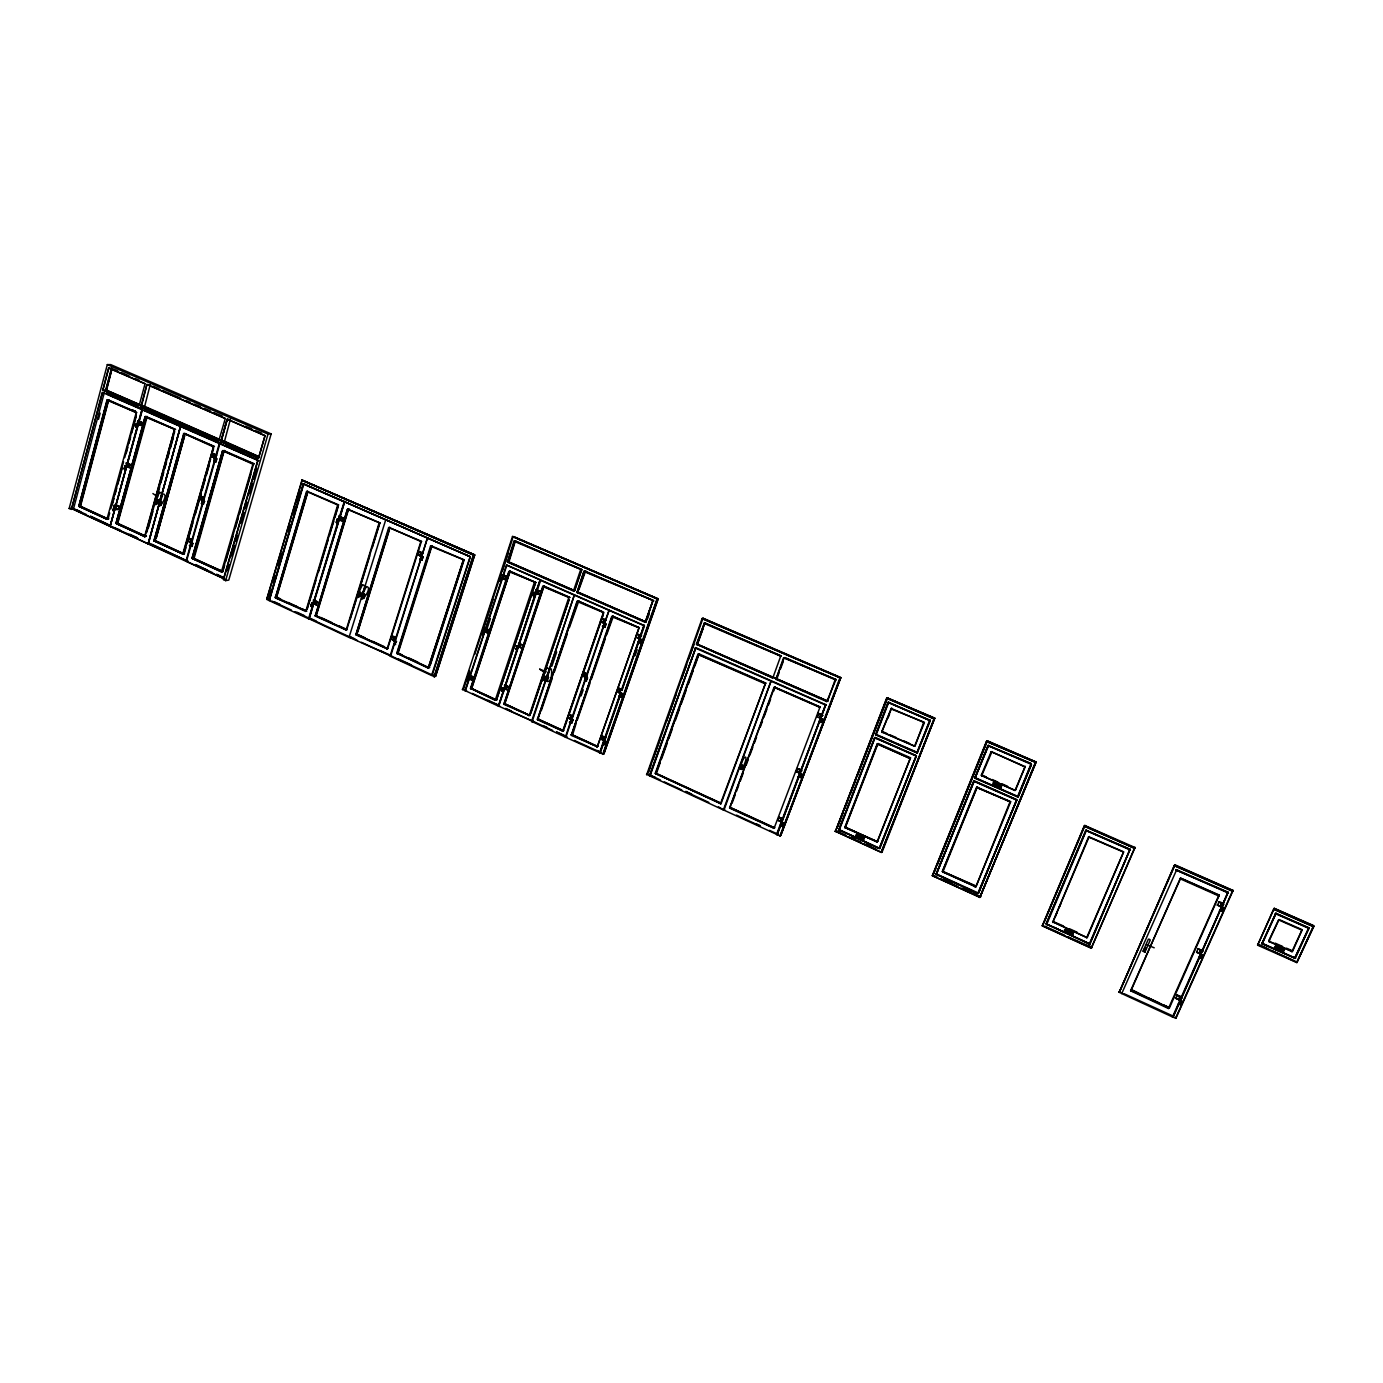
<?xml version="1.0" encoding="UTF-8"?>
<svg xmlns="http://www.w3.org/2000/svg" width="1383" height="1383" viewBox="0 0 1383 1383"><rect width="100%" height="100%" fill="white"/><g stroke="black" fill="none" stroke-linecap="round" stroke-linejoin="round"><path stroke-width="1.5" d="M74.734 508.961L69.15 508.529L107.321 364.593L110.761 364.628L271.137 433.916L228.765 580.099L225.602 580.635L223.389 579.425L257.947 460.435L102.256 392.305L71.622 509.272M1201.637 954.547L1200.548 954.356L1202.259 950.536L1197.574 948.565L1203.106 951.279L1201.343 950.985M1200.461 954.408L1228.035 892.191L1176.363 869.613M1200.427 949.706L1199.044 953.112L1200.548 953.942M724.778 809.746L723.931 810.231L771.161 680.799L723.378 809.885L780.254 836.006L840.778 677.566L780.721 835.522L840.674 677.48L702.996 618.218L647.797 773.84L646.57 774.515L647.59 774.169M258.586 457.687L265.121 435.628L227.244 419.222L220.865 441.747L258.586 458.24L264.914 435.697L227.244 419.222L230.356 419.758M394.276 637.269L394.553 638.427M621.209 694.076L619.377 692.14L620.397 689.149L619.653 692.589M1145.556 948.306C1147.129 947.683 1144.536 948.928 1144.726 948.289M218.791 440.676L225.343 418.392L146.926 384.457L140.876 406.775L218.963 440.918L140.876 406.775L144.437 406.256L220.018 439.656M174.5 429.3L144.558 536.656L116.068 523.258L144.956 416.871L175.278 429.456M1182.379 997.644C1167.425 990.937 1187.409 998.82 1179.734 997.212M1180.114 1000.566L1179.25 1000.358L1179.941 1000.981M1180.84 997.765L1181.722 998.215L1179.941 998.025M1179.388 1003.418L1179.007 1003.073M1180.339 1000.687L1180.46 1000.358M1179.734 996.037L1179.647 997.402M1178.299 999.269L1179.872 1000.808L1181.566 996.866M73.351 509.255L110.605 526.577L73.403 509.376M136.122 412.981L106.906 519.351L78.796 506.126L106.958 400.188L136.9 412.635M78.935 506.109L80.577 505.936L108.669 400.171L107.304 400.136L79.073 506.092L80.802 506.178M138.801 405.478L102.843 390.144L108.738 367.93L145.077 383.661L139.026 405.962L102.843 390.144L108.738 367.93L112.075 368.587M605.028 737.848L605.892 737.831L603.904 736.707M603.714 737.053C602.262 744.797 602.072 734.874 605.045 737.831M110.121 526.266L142.518 409.368L106.335 393.74L142.224 409.385L110.121 526.266L141.965 409.195M116.068 523.258L117.866 522.878L147.238 416.473L145.094 416.629M141.083 406.55L144.593 406.619L150.28 384.439M187.829 561.342L148.154 543.709L149.917 543.502L185.564 560.219L151.802 544.366M153.945 540.891L183.835 433.398L213.518 446.951L183.178 554.116L153.824 540.632L155.553 540.252M882.268 851.669L881.178 852.412L934.752 718.105L882.181 851.842L881.196 852.412L835.194 831.148L840.086 832.376M819.497 707.232L774.031 687.351L729.567 808.087L774.082 828.331L820.067 706.903L774.445 687.109L819.877 706.99M186.532 561.55L224.789 579.079L185.979 561.083L219.378 443.217M129.881 534.27L137.66 538.004L110.156 526.37L185.996 561.308L187.932 561.014M254.092 463.754L252.899 464.135L221.366 571.974L192.099 558.213L222.507 450.893L253.608 463.806L222.473 571.68L193.084 558.179L223.631 450.668M223.182 571.317L221.505 571.732L192.22 558.49L194.052 558.438L224.253 450.547M604.855 623.266L602.85 622.436L604.043 619.204M879.83 848.522L916.376 755.809L874.626 737.796L838.772 829.817L879.208 848.574L916.134 755.775M887.298 697.896L934.009 718.849L881.317 852.464L934.683 718.054L887.212 697.914L934.839 718.434L886.641 698.156L835.367 831.511L886.952 698.121M180.827 426.344L219.949 443.321L186.446 561.308M780.323 656.009L704.189 623.422L696.859 644.426L772.509 677.808L696.427 644.029L704.569 623.007L781.015 655.991M230.442 419.101L224.461 441.505L221.073 441.592L227.244 419.222L220.865 441.747L258.569 457.911M224.945 418.461L146.926 384.457L141.325 406.637M259.537 456.926L224.305 441.125M336.933 522.273L336.864 521.806M222.888 450.512L252.882 464.204M776.537 834.468L825.737 704.396L777.09 834.727L777.938 833.811M877.323 841.988L910.515 757.763L910.135 758.576L877.237 743.76L844.754 827.518L877.323 841.988L845.411 827.276L878.032 743.484L910.515 757.763L877.116 841.849L877.79 841.262M270.359 600.205L268.216 599.288M337.556 504.916L306.559 491.38L275.424 597.819L305.747 611.459L337.677 505.002M646.691 774.618L702.132 618.495L839.93 677.808L779.926 836.024L781.049 835.246M136.035 412.618L107.546 399.86M987.376 740.908L1036.092 761.981L979.804 897.394L1035.435 762.31L986.407 741.409L932.367 875.595L979.873 897.429L1036.092 762.189L987.134 740.839L932.972 875.007L937 876.908M313.353 604.336L309.014 618.823L310.38 618.806M372.304 547.633L379.893 523.016L347.358 509.29L315.203 616.023L346.165 630.043L378.942 523.414L380.1 523.241M315.099 615.452L316.897 615.677L315.41 616.213M978.127 893.574L1016.868 799.893L977.798 893.504L936.274 874.142L973.891 781.291L1016.591 800.083L978.628 893.211M431.634 675.284L470.151 556.588L344.281 501.631L338.973 518.227M350.867 637.062L354.861 638.894M421.677 541.358L388.727 527.476L355.967 634.866L387.136 648.886L420.76 541.842M312.627 603.904L311.676 602.988L311.382 606.065M430.113 665.603L464.066 559.977L430.528 546.147L396.731 653.295L428.177 668.075L463.288 560.547M462.337 689.339L465.397 690.739L484.586 632.135M302.134 480.039L474.68 554.894L301.892 480.247L473.626 555.223L434.297 676.685L432.032 675.371M474.68 555.171L435.645 676.201L434.158 676.667L473.228 555.274L474.628 554.877L301.943 480.229L266.694 599.219L270.515 600.429M496.704 699.988L471.707 688.475L510.068 571.283L471.43 688.561L496.445 700.075L535.74 582.45L508.771 571.559L470.479 688.319L495.2 700.317L534.408 582.364L535.48 582.174M586.997 674.351L585.528 673.175M585.856 677.705C583.246 677.48 584.421 672.069 586.427 674.178M514.925 540.943L508.097 561.775L574.412 590.714L581.5 569.727L513.923 541.22L507.388 562.12L573.444 591.025L580.722 569.468L581.897 569.9M535.619 592.858L540.148 579.857L498.468 706.143L499.678 706.021M568.776 597.456L542.689 586.409L503.965 704.362L529.326 715.391L568.88 597.3M603.247 612.496L576.988 601.415L537.486 719.782L562.967 731.192L603.368 612.6M1018.078 796.936L1031.269 764.35L1017.767 797.057L974.946 777.678L988.084 745.368L1031.13 763.623L987.877 745.627M532.092 721.805L574.412 594.828L531.521 721.546L533.25 721.235M653.087 600.516L583.764 571.421L576.953 592.46L645.083 622.281L653.087 600.516L584.974 571.058L577.627 592.114L584.732 571.127M566.719 736.586L565.336 737.122L603.144 754.219L657.34 599.133L512.471 536.466L658.239 598.891L603.852 753.977L658.083 598.666L656.942 599.219L602.729 754.357L604.043 753.7M639.309 627.934L611.666 616.611L571.386 735.393L597.318 746.682L639.136 627.536M861.661 837.821L861.263 838.841A17.097 4.962 21.6 0 1 857.339 837.043L862.197 838.547L856.855 835.488L857.322 837.026L860.796 838.046M935.772 868.922L932.54 875.854L980.011 897.239L1035.832 761.998L986.407 741.444L987.376 740.804L986.632 741.599M572.199 718.78L609.194 610.076L605.356 620.5M620.362 694.266L599.928 752.905L601.052 752.732L596.989 750.433M1281.488 950.709L1282.093 949.464L1281.401 950.812A19.915 4.996 24.3 0 1 1276.786 948.617C1276.215 946.318 1283.787 949.706 1281.315 950.795A19.172 4.806 24.3 0 1 1276.82 948.807L1276.768 948.738M621.382 690.152L644.115 625.047L621.883 690.497M577.869 592.045L645.826 621.952L652.811 600.913M646.553 774.324L649.768 775.707L695.787 647.607L649.353 775.777L654.902 777.108M651.047 775.344L649.751 775.863L723.966 810.231M660.486 780.116L650.684 775.223M655.265 773.339L720.958 803.886L765.49 683.185L697.879 654.349L655.265 773.339L721.131 803.419M720.439 803.8L765.681 683.098L698.726 653.779L655.628 773.564L720.871 803.575M656.527 773.114L660.14 762.897M569.934 718.728L571.075 715.253M835.972 679.572L783.556 657.824L775.932 679.295L826.792 701.579L835.972 679.572L785.129 657.599M776.969 678.569L779.096 672.726M695.787 647.607L825.841 704.742L777.125 834.727M110.571 526.474L148.24 543.865L180.585 426.362L148.154 543.605M820.102 706.748L819.566 707.37M915.909 755.516L875.145 737.381L839.222 830.18M116.172 523.535L117.866 522.878M138.248 420.847L142.121 422.524L137.643 420.916L137.418 424.08L139.164 424.149L136.26 423.734C132.612 427.745 140.253 427.814 135.482 426.621M845.756 835.142L836.283 830.647M838.928 829.8L874.817 737.658L916.324 756.138M844.788 827.19L845.912 827.051M875.664 734.529L888.387 702.374L930.067 720.18L916.894 752.94L875.785 734.822L887.99 702.443L930.275 720.733L917.223 752.992M881.818 731.728L914.993 746.25L923.671 722.375L891.205 708.407L881.818 731.728L891.724 708.044M1223.938 904.015C1209.606 899.659 1228.778 901.854 1221.708 907.455M136.312 423.699L137.245 424.806L136.796 423.803M993.634 782.761C1014.24 789.555 988.205 784.04 993.72 782.605M909.928 758.385L877.427 744.106L845.151 827.414L877.116 841.798M148.275 543.934L180.499 426.206M930.275 720.733L888.18 702.184M934.009 718.849L886.831 698.311M1016.401 799.512L974.358 780.894L936.239 874.471L973.718 780.963L1016.384 799.599M936.101 874.16L973.891 781.343M942.342 871.567L975.897 886.814L1010.039 801.794L976.467 787.394L942.342 871.567L977.193 787.065L943.05 871.48L975.966 886.451M126.441 462.977L130.642 464.723L126.977 463.288L128.412 463.91L127.668 466.659L125.646 465.915M981.29 775.241L1014.984 790.575L1025.062 766.631L991.162 751.695L981.29 775.241L982.224 774.843M184.077 433.553L214.175 446.519M125.352 465.967L126.787 466.192M126.406 466.417C127.098 466.417 134.479 469.788 125.196 465.691C124.435 468.681 126.925 465.207 126.302 462.977M932.972 875.007L932.436 875.75L933.197 874.851M936.135 873.849L978.403 893.055L1016.73 799.581M1031.511 764.488L1018.286 796.677M124.487 469.096C126.804 465.258 124.954 465.587 124.142 468.595M1042.92 925.227L1042.246 925.832L1084.237 825.997L1134.648 848.28L1084.393 826.342L1084.687 825.461L1135.063 847.537L1091.256 948.237L1042.384 925.953L1084.583 825.599L1134.648 848.28M1046.136 923.965L1089.873 944.243L1130.084 849.214L1085.845 830.163L1046.136 923.965L1086.104 830.353L1129.997 849.439L1089.718 943.88L1046.499 924.017L1090.081 943.984M1052.584 921.7L1087.09 937.743L1123.67 851.824L1088.663 836.698L1053.155 921.234M114.409 508.166L116.328 507.561L114.495 507.613M1089.268 836.473L1052.947 921.925L1086.779 937.449L1123.532 852.101L1088.456 836.957M119.336 506.403C118.247 514.683 110.052 504.518 115.446 505.106M1173.009 1015.814L1172.352 1016.885L1121.734 993.564L1176.708 869.665M1179.613 878.827L1180.529 878.516L1130.602 990.781L1168.41 1008.518L1218.821 895.354L1219.201 896.236M1169.067 1007.896L1131.121 989.536L1140.906 994.498M641.522 635.886L637.027 633.984L641.263 635.61M640.64 635.575L641.522 635.834M639.672 639.188L635.765 636.958L641.712 639.603L640.606 642.749L639.223 642.611M1228.087 892.519L1172.991 1017.179L1173.493 1016.021M638.877 638.773L640.796 640.156M639.966 638.773L639.032 638.669L639.482 634.762M879.381 848.228L916.376 755.809M1218.907 896.011L1180.097 878.758M1201.014 954.114L1228.035 892.191M860.468 838.133L861.402 837.199L860.364 838.409M1232.789 891.101L1174.271 865.637L1232.391 891.205L1233.048 890.462L1175.066 864.876L1174.271 865.637L1119.227 992.406L1174.599 865.049L1233.031 890.635L1175.982 1018.216L1172.352 1016.903L1172.801 1015.9M214.797 457.393L214.037 456.753M215.8 454.955L214.451 455.802L215.955 455.854L214.486 454.713L213.656 457.617L215.558 458.188M1257.856 944.053L1257.614 945.194L1296.891 962.62L1313.643 926.714L1313.625 925.59L1274.106 908.32L1313.833 926.04L1296.753 962.499L1312.64 927.682M1275.818 913.454L1261.815 943.828L1295.318 958.436L1309.113 927.855L1275.748 913.212M1278.722 920.196L1268.816 941.512L1292.414 951.694L1301.991 930.206L1278.653 919.937M199.55 499.038L203.266 500.577L202.316 499.643M202.782 496.946L202.402 498.364L203.889 498.416M270.048 600.222L266.833 599.34L302.272 480.057M303.309 483.722L269.218 600.654L303.828 483.86L470.064 556.675L303.413 483.825M1070.701 934.026L1070.338 934.061A18.014 5.186 23.5 0 1 1066.137 932.159C1076.856 931.589 1067.278 935.772 1070.338 932.315M113.976 508.183L116.345 508.356L116.31 505.435M114.184 508.322C113.371 509.618 111.193 512.28 114.789 508.01M113.527 510.12L114.478 510.431L113.337 510.068M156.711 501.735L157.437 500.836C155.034 503.412 159.01 497.448 157.264 500.75M157.593 499.678L157.403 500.836L157.195 499.626M190.041 542.516C189.056 540.874 192.635 541.341 189.972 541.808M116.846 505.521L117.555 505.538M125.542 468.768L125.213 468.18M127.374 465.812L126.389 465.587L127.841 465.846M126.735 464.014L128.308 464.135L126.752 464.256M137.245 424.806C135.862 424.909 136.692 424.028 138.438 424.374C138.663 420.484 140.772 420.622 138.836 424.564M138.386 423.302L139.199 423.976L137.712 423.872M622.108 690.117C616.576 687.645 624.96 699.072 617.181 691.31C617.095 690.082 623.733 694.802 620.569 692.676M1180.114 1000.186L1178.368 999.425L1179.803 996.538M160.981 501.528L161.241 502.271M308.616 618.599L344.661 501.752L314.598 600.239L313.198 600.17L314.356 600.412M619.342 692.243L619.636 691.949M827.397 701.077L776.226 678.759L784.178 657.72L835.142 679.71L827.587 701.25L697.136 644.253L704.587 623.266M191.442 540.01L189.972 545.922L192.064 546.389L192.894 543.45L190.543 542.447M191.131 543.018C191.252 541.652 190.439 545.472 192.894 543.45M192.064 546.389C189.367 545.351 192.963 545.472 191.667 543.778M201.624 500.162C202.471 496.272 204.235 497.776 203.491 497.984M203.906 498.45C202.125 495.339 202.558 503.084 203.284 500.508M204.356 497.759L200.362 496.099L203.543 497.603L201.987 500.369L201.866 503.879L202.852 504.276M204.044 501.804L203.284 504.346L203.526 501.303M214.832 454.402L215.558 455.37L214.434 455.387M214.884 457.22L213.916 457.22M214.884 460.591L215.627 461.421L213.829 460.453M216.111 459.208L215.333 461.836M216.249 459.277L214.849 458.828L216.854 458.879L216.007 461.887L213.916 461.352L214.244 458.24M347.876 509.203L379.927 522.86M604.786 740.821L603.852 741.115M350.781 637.425L349.035 637.356L385.667 520.043M604.578 740.648L603.299 740.648L604.008 737.416M312.316 606.031L311.901 605.045M312.247 603.783L314.511 602.642M312.264 605.754L312.022 605.564M310.847 605.754C309.498 603.922 319.231 602.85 313.941 601.017C317.986 603.247 308.53 604.561 314.494 603.109M312.126 603.87L313.82 600.741M314.823 601.156L315.151 601.398M360.928 593.117C358.785 594.673 360.496 590.403 360.444 593.445M363.694 594.137L364.766 595.036L363.522 594.413M364.628 594.725L363.66 594.31M339.354 519.973C335.291 518.279 340.546 522.204 340.875 517.225C335.464 517.743 344.039 515.427 340.391 520.164C335.135 517.812 338.316 520.648 338.195 519.334M338.628 519.922L339.959 519.178L337.417 520.043M337.901 519.956C336.778 518.331 338.731 525.54 336.242 522.463M339.475 519.334L338.472 519.731L342.344 521.149L343.278 518.037L338.558 516.274L343.07 517.899L342.154 520.942M389.228 527.528L420.588 541.393M999.269 786.91L999.667 785.855L994.654 784.196L999.598 785.821L998.733 787.048A17.737 4.322 21.9 0 1 994.584 785.233L995.967 785.596M835.246 831.408L835.954 830.716M104.261 392.841L73.403 509.221M253.003 463.945L253.988 463.668L223.942 450.651L193.413 558.127L222.784 571.628L224.582 565.405M533.164 595.745C538.99 597.767 528.963 595.917 534.391 592.443L539.854 594.725L535.428 592.806M537.866 590.368C538.506 592.062 534.754 590.213 537.78 590.541C541.012 593.221 532.109 594.949 534.391 592.443M359.597 592.823C360.254 590.921 360.185 595.122 360.514 592.373M364.265 594.05L364.766 595.036M390.058 656.13L427.433 538.022L390.559 656.355L431.686 675.526M395.711 638.03L394.639 637.753L396.178 638.047M394.345 639.983L394.449 639.223M394.639 644.409C394.138 644.098 397.457 638.22 395.019 644.564M420.363 554.79C422.472 555.689 418.842 555.24 421.331 555.015M421.763 552.975C421.867 553.719 422.852 551.523 421.435 556.07M422.385 556.813L417.666 554.566L423.267 557.003L421.677 560.063M422.299 560.063C416.456 558.11 422.956 560.737 421.331 558.767M422.126 557.384L423.267 557.003M422.022 559.268L420.553 559.372L421.936 559.596M431.219 545.818L464.083 559.804M467.437 678.828L468.854 678.413M467.748 679.088C466.538 679.295 468.612 679.174 467.126 677.929C479.313 684.602 466.711 675.025 469.235 678.863C471.136 675.025 468.941 676.494 470.22 676.408M467.056 679.433C469.217 675.008 464.169 686.487 467.298 677.843M485.969 631.996L483.099 631.996M484.655 631.72L485.468 630.613L484.551 631.841L482.477 630.959L488.061 633.016L483.376 631.08M500.94 580.756L499.228 580.601L500.145 577.403L505.556 579.65L500.992 577.714M500.318 578.232L501.165 577.835L500.145 577.403M500.542 578.647L503.118 578.543L504.069 575.622L502.392 575.242L501.044 581.517L498.986 580.808L500.732 577.714L502.893 578.526M502.513 577.679L501.735 577.921M503.135 575.777C502.115 574.688 502.306 577.126 503.568 575.328M502.772 576.417L503.568 575.587M503.377 576.019L504.484 575.518M517.294 646.328C515.461 650.511 516.931 652.154 516.585 645.982L521.996 648.299L518.348 646.086M543.778 676.166C545.524 675.786 543.951 676.927 544.453 675.526M502.876 690.411L502.236 691.172M504.518 688.336C502.893 690.445 509.67 687.351 506.385 686.124C505.037 685.069 507.475 689.979 503.689 688.82M516.118 648.783L516.118 649.405M516.965 649.076L516.205 648.592M518.487 647.088C519.697 648.541 521.356 643.078 519.887 644.703M534.045 595.174L535.152 595.848L533.198 595.641M537.278 592.598L536.189 592.494M534.201 592.615L537.33 592.823M932.436 875.698L987.064 740.839M124.176 468.664L125.939 469.511L124.626 468.439M465.051 690.895L506.455 564.973L644.322 625.548M466.624 690.791L465.397 690.739L498.399 706.108L535.204 594.362M502.409 690.342L503.481 691.12L501.597 691.068L503.568 691.915L501.58 691.068L502.703 687.749L508.08 690.065L503.377 688.682M502.651 688.769L502.548 687.835M547.72 677.635C548.031 681.75 548.619 676.322 547.91 677.359M974.911 778.007L988.724 745.299M113.181 510.759C116.258 510.897 111.228 512.142 113.89 507.354M113.475 508.322L114.495 508.616M571.767 716.359L570.885 716.895L572.493 716.429M571.214 723.084L573.254 720.007L572.078 720.578M586.254 674.351L586.962 674.316M585.649 677.739C589.746 680.643 580.774 681.041 586.254 680.108M585.372 680.782C587.447 679.675 582.433 679.399 586.461 680.073M586.012 678.897C587.879 678.846 584.3 678.292 586.029 674.091M586.911 677.981C585.458 678.742 589.435 677.013 585.683 681.024M603.662 622.35L604.146 622.54M606.048 620.327L604.233 620.293M604.285 620.76L603.939 619.826L604.717 620.362M604.89 620.189L605.944 620.241M603.766 627.018C607.794 624.113 604.734 624.511 604.198 623.768L571.663 718.538M604.561 624.96L605.529 624.182L604.319 624.061M506.714 565.163L540.667 580.082L498.641 706.385M513.681 536.569L658.239 599.012L512.609 536.483M514.632 540.891L581.724 569.502M509.48 571.214L535.636 582.571M603.437 622.955L603.766 620.327M603.801 737.364C606.048 737.364 602.798 738.591 604.302 737.398M602.971 622.35L603.386 621.745M621.537 695.856L618.893 696.029L621.71 696.825L622.799 693.73L620.863 693.799L621.883 693.523M638.981 637.719L639.447 637.183M640.001 635.402L638.237 638.116L639.672 639.361M640.606 642.749C642.749 641.159 635.056 642.058 639.257 642.507M864.185 837.873L856.544 834.502L864.185 837.873C864.168 844.788 845.549 828.469 863.424 839.654M991.507 751.747L1025.028 766.977M587.498 674.264L582.986 672.19L586.962 673.884M543.433 586.323L569.675 597.473M741.928 766.424L741.547 765.214L742.585 765.49M741.202 767.081L741.288 765.629M741.616 766.217L742.585 765.819M586.651 681.041C584.611 680.488 584.577 675.941 586.185 677.117M584.283 676.477L585.286 676.339M573.011 716.429L570.885 715.495M977.798 893.504L936.239 874.471M742.55 765.975L741.686 765.076M584.456 571.231L653.571 600.568M570.626 719.004L571.974 719.419L567.497 717.345L571.646 719.713L570.557 719.212L571.559 716.221L570.885 716.895M531.677 721.39L565.388 737.139L571.456 719.039M781.62 819.064L782.951 819.289M781.654 824.942L781.291 825.858L782.104 824.838M782.38 823.023L783.694 822.92L781.62 826.1M782.017 823.94C782.398 823.404 782.294 823.525 782.743 822.729C785.717 828.849 775.379 823.438 782.519 826.031M800.342 770.037C800.1 770.832 799.08 770.02 801.76 770.729M800.187 770.21L801.691 770.677M801.172 774.86L800.636 777.453L799.581 777.436M800.515 776.693L798.648 776.07M821.018 715.426C827.829 716.515 810.058 710.153 822.833 715.357M822.349 719.506L820.88 719.851L822.09 719.264M566.874 736.983L565.854 737.364L570.66 722.687M1017.594 796.625L1031.026 763.935M619.982 694.18L599.531 752.888L600.792 752.456L574.36 740.424M600.101 753.147L620.915 693.574M646.207 621.935L645.083 622.281M71.294 509.463L102.567 392.703M106.059 389.937L111.816 368.31M98.487 419.377L100.146 413.119M140.305 404.821L106.266 390.092L111.089 371.975M103.431 389.989L106.629 390.023L111.574 370.506M108.116 400.015L79.816 506.126L108.047 519.092L109.706 512.955M703.29 618.426L702.045 618.616L840.812 677.877L702.996 618.339M697.845 644.461L696.773 644.841M110.83 508.858L123.588 461.766M124.695 457.669L136.347 414.675M112.265 504.726L113.942 498.589M115.048 494.492L116.708 488.355M117.814 484.257L122.257 467.886M126.147 453.555L127.806 447.418M128.913 443.321L130.572 437.184M131.679 433.086L136.122 416.715M125.196 465.691L124.055 468.751M135.914 426.949L137.366 423.872M137.003 426.448L135.707 426.725L136.191 425.843M116.794 505.711L115.826 506.351M127.495 465.864L126.251 466.054M128.152 464.152L127.167 464.619M138.957 423.682L137.885 424.287M138.749 421.487C139.476 422.662 139.787 422.316 138.386 421.193M118.368 509.186L119.163 506.282L115.653 505.002L119.318 506.437M145.353 416.957L116.068 522.964M146.097 416.663L117.071 523.241L145.682 536.397M1297.064 961.462L1296.995 962.43L1257.666 944.053M145.094 536.206L174.483 429.785M146.823 532.282L174.707 431.513M148.292 528.133L152.839 511.675M155.121 503.464L159.667 487.006M160.808 482.909L163.661 472.623M164.784 468.509L166.496 462.337M167.637 458.24L169.348 452.068M170.472 447.954L173.324 437.668M159.564 492.313C146.114 520.215 168.691 491.916 158.959 492.4M160.463 503.153L161.05 502.185M162.554 495.771C151.905 519.835 171.613 493.23 162.572 494.025M161.586 502.202L160.981 503.395M154.118 540.407L183.87 433.864L185.184 433.795M184.596 433.553L154.827 540.597L183.818 553.926L210.665 458.914M156.123 538.194L184.544 435.731M156.175 538.177L184.665 435.818M771.524 681.387L826.083 705.226M1294.678 958.315L1294.972 957.364M1145.608 948.98C1147.821 947.009 1143.585 947.545 1144.433 949.758M1279.137 919.557L1301.783 929.497M1301.973 929.946L1292.033 951.383L1269.283 941.356L1269.317 940.215M182.694 554.203L213.431 446.899M211.841 454.782L213.587 448.593M185.892 547.685L184.146 553.874L155.155 540.546L184.924 433.536L214.486 446.502M187.068 543.554L192.894 522.895M195.228 514.649L201.071 493.99M202.229 489.859L205.151 479.538M206.326 475.406L209.248 465.086M188.399 541.185L188.503 538.143L192.479 539.889M189.834 542.361L190.871 539.007M190.526 539.37C191.632 542.43 189.246 537.261 192.479 539.94M191.494 545.507L190.664 546.078L191.511 545.801M203.405 503.481L201.209 503.585L202.627 503.775M203.094 502.236L204.183 501.58L202.817 501.165M224.668 450.581L222.905 450.979L192.116 557.919M1180.823 1000.825L1180.788 1001.24M1178.299 1004.093C1181.341 1006.357 1182.188 1000.687 1181.013 1001.499M1200.548 950.086L1202.207 951.124M1201.481 955.463L1200.185 953.838M214.607 461.542L215.61 461.265L214.555 460.729M1221.258 911.397L1223.627 908.285L1222.33 908.389L1223.869 908.061L1217.023 904.914L1222.555 907.438M225.775 561.273L232.966 536.379M235.352 528.081L238.343 517.709M239.553 513.56L241.351 507.336M243.736 499.056L250.928 474.162M223.476 579.667L257.739 460.504M227.071 570.609L228.869 564.385M231.272 556.087L234.28 545.715M235.473 541.566L237.271 535.342M243.875 512.523L240.867 522.895L244.151 512.609M245.068 508.374L246.883 502.15M249.268 493.852L252.276 483.48M253.469 479.331L256.477 468.958M232.621 551.99L234.418 545.766M250.617 489.755L252.415 483.531M254.818 475.233L256.616 469.01M225.602 580.635L268.025 434.072L271.137 433.916M268.579 596.92L270.411 590.766M272.831 582.571L274.647 576.417M278.294 564.126L281.579 553.909M287.992 531.349L289.808 525.194M293.455 512.903L295.374 506.766M296.481 502.651L299.523 492.417M338.697 504.916L307.061 491.293L275.494 597.3L276.721 597.058M307.493 491.38L276.03 597.3L306.628 611.165M276.341 597.231L307.804 491.345M275.096 597.058L276.721 596.92L308.011 491.587M306.94 609.177L338.403 504.951M307.233 609.125L315.877 580.514M318.332 572.337L328.203 539.647M329.448 535.567L333.752 521.253M334.997 517.173L338.074 506.956M336.484 522.636L336.968 519.247M310.795 606.065L311.953 602.781L316.966 604.941L312.973 603.524M336.346 522.048L337.262 519.005M337.953 519.507L337.504 520.406L339.336 516.879M311.071 606.1L312.212 605.46L310.812 605.979M314.2 600.153L337.798 522.082M313.44 604.475L309.17 619.048M314.477 601.346L315.047 601.277M340.425 517.691L339.769 517.035M348.274 509.29L315.998 615.677L346.718 629.801L379.616 523.051M316.309 615.608L348.568 509.255M1053.276 921.545L1063.458 926.022M1275.593 945.886L1284.185 949.81L1283.32 951.59L1274.728 947.787L1275.593 945.886L1284.202 949.706L1283.372 951.521M774.463 827.743L730.068 807.326M1276.578 948.358L1277.097 947.977A19.915 4.996 24.3 0 0 1281.799 950.052L1282.352 949.775M350.158 619.463L369.78 555.845M362.467 584.802C348.084 613.361 372.079 584.266 362.052 584.888M360.029 594.534L360.6 593.428M1280.485 949.723L1282.058 950.415M366.357 586.565C351.939 615.124 375.969 586.012 365.942 586.634M364.714 594.223L363.435 596.246L364.386 595.295M364.282 594.327L363.522 596.35M389.626 527.442L356.537 634.313L387.672 648.627M356.814 634.244L389.92 527.407M357.817 631.858L389.47 529.689M388.295 646.604L421.4 541.41M393.342 640.277L394.622 637.891M421.141 552.336L420.415 556.035M420.328 555.724L421.106 554.669M422.437 553.926L421.694 552.785M395.866 642.231L393.999 640.64L394.898 637.58M395.849 641.574L394.086 640.796L395.417 637.701C384.595 633.794 401.087 637.788 394.138 637.995M420.864 559.423L422.593 552.975L418.634 551.419L422.092 553.062M395.227 643.631L393.809 643.786M396.005 641.764L394.881 642.438M394.311 644.271L395.123 643.199M422.541 557.712L421.141 557.487L422.628 557.314M396.748 653.001L398.269 652.776L432.066 545.663M1274.728 947.787L1283.32 951.59M431.271 546.078L397.128 653.225L428.402 667.764L463.167 560.409L464.239 560.201M429.854 665.69L463.789 560.029M432.136 675.526L470.255 557.193M435.524 676.045L474.559 555.032M110.519 526.231L120.044 529.896M469.39 670.686L463.564 689.391M474.715 654.418L512.626 538.506M467.782 676.875L469.771 670.772M481.491 634.002L482.702 630.734M484.413 626.032L493.057 599.6M502.375 571.127L508.356 552.837M484.206 631.374C481.647 629.714 483.497 636.647 481.751 634.227M500.266 580.67L499.799 580.272M500.404 578.837L499.972 577.817M469.598 675.561C479.866 681.128 467.35 671.308 469.563 679.001M483.168 634.451L484.707 628.055M484.309 631.53L485.468 630.613M484.793 628.919L486.972 628.937L490.377 618.668M501.337 578.422L502.478 577.299M887.644 697.845L857.27 776.382M888.802 702.097L876.13 734.892M486.038 628.245L506.783 565.284M469.926 679.139L471.534 676.08L469.84 677.013M514.683 543.156L508.927 562.051L507.63 562.311M1278.653 919.712L1268.73 940.838M496.445 700.075L535.498 582.502M502.029 690.618L502.963 690.497L502.236 691.172M534.495 595.727L534.201 595.018M516.533 647.002L516.585 645.982M534.339 594.811L533.7 595.381M502.167 691.5L502.565 688.129M533.596 595.917L534.841 593.29L535.809 593.532M505.469 686.331L506.247 686.694M519.023 643.389C518.055 643.544 523.396 646.103 517.674 646.795M505.538 688.164L504.034 688.872M505.988 686.781L504.778 685.553M504.415 688.872L505.798 688.077M518.59 646.967L519.714 646.276M536.155 593.514L537.538 592.702M1269.508 940.647L1269.11 941.737M538.385 590.697L537.399 593.601L536.31 593.532M543.813 586.15L504.57 703.809L529.862 715.443L504.83 703.722L544.055 586.098L569.917 597.404M529.862 715.443L569.001 599.513M530.795 713.317L569.243 599.444M546.976 667.903C530.726 697.239 557.211 667.349 546.475 668.058M545.161 676.477L544.107 677.998M547.409 678.949C552.128 652.655 554.324 685.657 546.423 680.937M551.869 666.226L556.692 651.981M548.117 678.275L548.671 677.376L547.582 678.223M578.889 589.659L585.701 570.816L583.764 571.421M602.21 611.545L577.921 600.913L537.935 718.935L563.486 730.708L537.676 719.039M541.289 710.603L552.266 678.206M554.324 672.121L567.358 633.656M569.416 627.571L578.786 601.035M570.297 717.777L570.626 718.745L571.023 717.621M929.912 719.869L916.964 752.784M564.195 728.668L603.386 614.398M586.807 674.731C585.683 675.181 585.666 673.59 585.51 673.815M570.781 716.394L572.164 716.342M571.905 719.523L571.041 719.246L572.493 715.996M586.617 674.005C589.677 682.528 575.414 670.859 585.977 676.944M571.559 720.975C571.283 719.817 574.239 720.543 570.781 722.981M604.25 626.361L602.971 625.79M571.853 721.961L569.381 722.289L571.369 722.669M581.119 695.874L583.228 689.754M575.898 724.104L572.597 734.892L571.386 735.393M577.299 720.042L589.901 683.479M591.302 679.416L605.287 638.773M606.688 634.711L613.361 616.248L611.666 616.611M1273.587 909.167L1257.614 945.194L1274.279 908.354L1273.726 909.305L1313.643 926.714L1273.968 909.236M597.646 746.405L571.801 734.529L612.583 616.092L639.032 627.657L597.404 746.509L571.559 734.615M638.773 637.736L639.084 638.272M603.195 739.628L604.181 739.507L602.971 739.732M620.811 689.65L620.535 689.961M652.862 600.568L645.481 621.71L577.627 592.114M621.762 690.238L644.461 625.859L540.321 580.255M603.749 744.331C605.149 744.313 601.173 742.585 604.682 743.432M647.227 619.653L649.18 614.052M635.039 655.715L637.148 649.682M604.44 744.192L604.094 743.691M605.028 744.555C602.383 742.654 601.294 744.365 604.492 744.521C604.077 738.28 607.759 743.138 603.628 744.469M620.345 696.617L621.399 696.773L621.97 694.041M641.332 639.741L639.689 642.611L640.778 639.413M604.717 744.521L605.719 741.651M621.399 696.773L622.419 693.868M648.523 771.818L650.684 765.767M652.845 759.716L660.054 739.525M666.537 721.356L675.907 695.13M681.663 678.984L686.711 664.843M688.872 658.792L693.92 644.668M505.642 688.561L502.807 688.285M697.136 644.253L704.932 622.938L781.205 655.905M696.427 644.029L697.654 643.804L703.031 628.781M698.726 653.779L655.94 773.235L721.321 803.298M661.593 758.869L667.367 742.74M668.802 738.712L672.415 728.651M675.302 720.595L679.623 708.511M681.076 704.483L686.124 690.376M688.285 684.326L693.332 670.236M694.785 666.208L699.106 654.124M536.034 589.659L540.909 591.578L536.881 590.178M1275.645 913.523L1262.057 943.379L1294.765 958.091L1308.819 927.613M772.993 677.428L780.565 656.527M741.686 769.484C750.278 754.79 743.933 751.522 740.009 768.723M741.426 765.75L742.619 765.248M742.066 766.355L741.271 767.479M780.496 668.94L783.297 661.368M774.636 687.005L729.826 807.689L774.273 828.089M732.126 803.056L735.082 795.087M736.569 791.093L738.781 785.112M740.268 781.118L743.224 773.132M746.18 765.145L748.393 759.163M749.88 755.17L752.836 747.2M754.305 743.207L756.536 737.225M760.218 727.251L762.448 721.252M763.917 717.258L766.874 709.289M768.36 705.295L770.573 699.314M773.529 691.327L775.016 687.334M817.405 716.567L818.615 713.351L817.076 716.74L821.018 718.59M781.481 822.574L780.15 821.243L781.43 817.993M820.672 714.268L819.393 717.725L821.502 718.866M781.084 821.658L780.652 820.62L781.706 820.88M782.311 819.514L781.378 818.719M799.046 773.045L799.236 771.904M819.894 717.95L820.084 716.809M821.087 715.962L820.603 714.51M820.447 715.443L820.949 715.27M782.415 822.401L780.911 821.951L782.467 819.099M820.689 718.451L821.986 715.149M799.702 777.281L800.567 777.004L799.478 776.382M800.048 777.073L798.043 776.624L800.913 777.488L802.105 774.324L800.014 774.947L801.155 774.134M820.551 721.58C815.849 721.165 823.386 723.499 820.966 718.866M781.62 823.559L781.568 821.865M800.014 774.947L801.224 774.342M820.88 722.462L822.971 719.246L820.447 722.358M144.8 536.69L146.235 536.224M836.68 828.573L887.316 697.775M837.839 826.619L843.267 812.547M844.823 808.536L848.713 798.475M850.268 794.464L855.714 780.392M1119.21 992.406L1175.066 864.894L1174.547 865.844M888.042 718.036L889.528 714.216M856.181 836.127L856.63 834.433M855.991 836.196L856.561 834.779M860.122 838.063L861.713 837.821M862.266 837.977L861.626 838.115A17.772 5.152 21.6 0 1 857.512 836.248L857.512 836.248M863.355 839.637L863.822 838.081M924.449 722.635L914.526 746.25L882.371 732.229L882.855 731.4M1086.519 830.094L1046.499 924.812M1276.111 913.281L1262.109 944.053M1131.553 990.28L1131.087 991.162M107.148 519.386L108.808 518.763M136.243 426.275L136.347 426.707M124.816 468.249L124.314 468.854M937.397 864.928L986.528 743.051M998.128 785.7L998.82 787.065A18.428 4.477 21.9 0 1 994.533 785.043L994.792 784.403A18.428 4.477 21.9 0 0 999.131 786.287L999.096 786.996M1000.808 787.895C1000.047 786.789 1005.631 786.374 992.994 784.386M1000.704 787.757L1001.309 786.287M157.057 499.782L157.99 499.903M158.025 500.404L156.832 500.456L158.042 500.076M160.393 501.597L160.929 502.461L161.344 501.597M975.897 886.814L1010.679 801.777M1130.084 849.214L1089.216 944.278M214.832 455.007L214.33 458.24M393.36 639.949L394.207 641.038L393.844 639.759M1043.906 922.945L1085.033 825.444L1084.393 826.342M1055.108 917.188L1056.768 913.247M1059.274 907.334L1060.934 903.41M1065.256 929.964L1073.087 933.162L1072.378 934.839L1064.443 931.105C1063.337 926.8 1071.082 939.783 1073.243 933.024L1065.187 929.359L1073.243 933.024M1067.814 931.917L1066.207 931.105L1067.538 932.54M470.341 678.171L467.298 678.396L468.007 679.209M1070.338 934.061L1070.753 933.335A18.722 5.376 23.5 0 1 1066.362 931.347L1066.258 931.105M1072.689 933.335L1072.43 934.856M468.923 675.25L470.099 675.665L468.768 675.371M116.379 523.708L145.146 536.345M144.558 536.656L146.425 536.051M192.427 558.663L223.112 571.438M473.453 554.981L302.064 480.074M344.332 501.925L303.171 483.964M275.424 597.819L306.68 610.992L302.946 609.281M421.037 552.906L421.452 553.546M1144.934 952.126L1150.258 940.042A1.746 1.608 27.8 0 0 1148.357 939.195L1143.032 951.262M1232.46 891.05L1232.841 890.203L1175.533 1018.355L1176.051 1017.197M345.664 630.112L347.375 629.386M355.967 634.866L357.419 634.296L365.008 637.805M386.618 648.955L388.312 648.212M397.077 653.779L398.425 653.174L402.315 654.954M428.177 668.075L429.819 667.298M512.384 536.794L462.51 689.719M483.099 631.616L483.065 631.426M470.808 689.097L472.087 688.457M495.2 700.317L496.445 699.66M503.965 704.362L505.262 703.705L503.775 703.636M573.444 591.025L575 590.299M577.195 592.667L578.371 592.097M528.617 715.702L530.19 714.855M537.486 719.782L538.748 719.108M1146.265 948.461L1145.089 950.052M1178.506 1003.591L1180.045 1004.352L1180.304 1003.055M1178.662 1004.283L1180.581 1001.119L1181.238 1002.26L1180.356 1001.275M1223.869 908.061L1222.261 911.466L1219.478 910.567M1198.646 957.313L1201.118 957.779L1198.975 957.814M1200.98 956.777L1200.202 957.226M1200.651 954.27L1202.882 954.996L1201.049 955.342M1220.134 910.982C1222.088 907.092 1223.834 909.392 1222.002 908.406M1221.95 909.876L1221.172 910.291M1223.229 908.32L1223.609 908.285M562.414 731.261L563.97 730.397M596.592 746.976L598.113 746.094M655.611 774.134L656.752 773.46L655.646 773.408M772.198 677.756L773.581 676.909M776.191 679.502L777.211 678.846L775.828 678.673M729.809 808.277L730.829 807.465M1200.548 953.198L1199.441 953.06L1200.721 952.801M826.792 701.579L827.708 700.87M773.495 828.382L774.774 827.795M882.181 732.575L883.028 731.814L886.797 733.457M845.151 828.019L846.05 827.155M876.528 842.299L877.375 841.4M981.653 776.088L982.414 775.275L986.286 776.969M942.705 872.414L943.5 871.48M312.057 605.927L311.953 605.356M975.05 887.125L975.81 886.157M979.804 897.394L980.772 896.582L980.011 897.239M1052.964 922.565L1053.621 921.545M1086.416 937.795L1087.038 936.74M1134.285 848.211L1134.855 847.278L1091.273 948.168L1091.861 947.182L1087.972 945.402M1122.305 992.441L1121.734 993.564L1119.141 992.112L1119.504 991.213M1168.842 1007.567L1130.637 990.453M1219.27 895.233L1169.309 1008.224M1180.045 999.114L1178.765 999.373L1179.82 999.632M1202.38 950.709L1201.222 951.711L1200.409 950.882M1222.451 907.576L1220.48 905.934M1221.31 904.067L1222.607 903.825L1221.379 903.912M1221.535 903.548L1222.676 904.033M1179.855 999.546L1179.682 998.647M1201.447 951.193L1200.703 950.691L1201.689 951.037M1220.843 906.418L1221.69 905.848M1173.424 1016.194L1124.033 993.703M1168.41 1008.518L1168.929 1007.377L1163.328 1004.801M1172.594 1016.747L1199.666 955.722M1173.078 1016.989L1200.807 954.719M1200.721 958.402C1204.593 954.46 1200.824 954.27 1199.165 957.9M1180.598 1004.577L1182.188 1001.292L1175.429 998.163L1180.252 1000.255M1200.288 958.333L1202.882 954.996M1291.687 951.746L1292.068 950.64L1286.415 948.15M1313.297 926.662L1313.504 925.815M501.165 578.146C503.827 578.734 499.09 577.61 501.026 578.198M1199.424 953.181L1196.52 952.247L1200.669 954.114M1198.127 948.669L1196.675 951.936M1176.034 998.232L1177.469 994.999M503.032 575.345L502.375 574.723M1217.593 905.035L1219.063 901.716M1274.953 947.787L1275.575 946.076M1280.33 950.017L1281.159 948.98L1280.278 950.311M422.472 557.539L421.556 557.868M421.85 559.354L420.052 558.68L421.78 558.697M1219.011 894.939L1180.771 878.119M1283.13 951.245L1284.098 949.862M394.604 643.32L395.365 643.596M1280.278 949.291L1282.231 949.844M502.53 577.61L502.15 578.319M483.791 631.236L485.64 631.927L486.384 629.161M484.845 631.167L485.779 631.028M519.61 644.357L518.815 644.703L519.783 644.616M505.85 686.054L504.294 685.968L505.971 685.985M605.633 619.964L604.181 619.722M572.545 720.387L571.041 719.609M1276.008 913.489L1308.923 928.114L1294.765 958.091M1131.398 989.779L1180.373 878.136L1219.201 895.389M144.869 383.731L108.825 368.189M1144.882 948.652L1145.798 948.928M109.015 400.102L106.958 400.188M879.277 848.436L838.962 829.558M149.675 543.778L148.206 543.588M348.775 509.497L347.669 509.514L349.346 509.03M309.014 618.754L349.121 637.459L350.66 637.01M1091.861 947.182L1091.325 948.029L1042.454 925.746L1042.696 924.864M695.787 647.866L649.941 776.105M422.23 556.917L421.158 556.052M543.294 586.306L504.017 703.653L529.326 715.391M1087.47 936.602L1087.297 937.484M510.552 571.265L509.169 571.646L470.86 688.406L495.408 700.005L496.791 699.504M961.479 888.18L980.478 896.582M578.371 600.862L576.988 601.415M538.54 718.693L537.296 719.056M881.524 852.291L835.401 831.287M1071.185 933.715L1069.595 932.678M697.879 654.349L765.318 683.876L765.733 682.943M777.626 833.932L776.572 834.468M975.032 778.318L1017.611 796.643M214.97 455.111L216.18 455.335M216.232 459.329L215.437 459.26M161.033 502.461L161.431 501.286M187.811 541.272L190.785 542.62L191.632 539.698L190.647 539.543M976.64 787.722L977.625 787.065M780.237 821.104L780.859 822.142M781.17 822.194L782.277 822.487M975.568 886.728L942.895 872.051L943.31 871.048M313.993 603.818L312.299 603.144M1178.921 1003.695L1180.754 1004.525M800.601 774.013L798.561 772.596L799.823 769.38M857.495 836.006L860.364 837.441M798.579 772.699L800.273 774.013M799.893 773.961L801.051 770.504M182.763 554.064L184.544 553.563M1092.121 947.407L1068.264 936.879M1175.809 869.993L1227.948 892.415M154.049 540.805L183.178 554.116M107.148 519.074L78.9 506.403M537.417 592.927L535.722 593.203M467.679 679.088L468.681 678.759M821.433 715.789L822.263 716.014M820.551 714.613L821.692 715.236L820.741 714.683M777.332 833.949L769.553 830.37M638.808 641.556L640.225 641.885M337.936 520.336L336.951 520.475L337.642 519.317M976.225 886.019L942.895 871.618M190.992 542.084L190.041 541.946M801.155 774.878L800.169 773.927M782.968 819.341L778.75 817.007L783.366 819.324M202.195 499.73L201.711 499.885M1010.506 801.518L976.899 787.532M800.29 773.391L795.934 771.541L800.325 773.374M1015.779 789.52L1014.828 790.177L981.705 775.638L992.009 751.539M1066.362 931.347L1069.491 932.47M1025.304 766.32L1015.502 790.194M996.261 784.766L994.446 784.922M1219.581 910.584L1222.382 911.362M991.576 751.712L990.643 752.075M139.579 421.815L138.628 422.42M203.024 501.026L202.333 500.853M603.403 740.683L604.751 741.011M603.437 740.562L602.798 740.095M604.544 738.159L604.146 738.349M202.575 496.998L203.059 497.517M114.53 508.114L116.379 507.993M112.991 510.102L114.132 509.929L113.233 509.601M845.411 827.276L877.514 841.677M875.923 734.736L917.517 752.871M435.299 676.356L433.277 675.423M619.964 692.918L620.846 693.298M621.468 693.056L620.033 692.814L622.799 693.73M214.037 457.808L216.854 458.879M621.192 690.376L620.5 690.549M214.244 458.015L215.523 458.292L211.564 456.528L215.61 458.24M214.607 454.437C222.68 457.462 204.719 450.288 215.592 455.024L215.316 457.998M781.983 825.703L781.291 825.858M781.793 823.058L782.743 822.729M780.634 821.658L781.516 821.381L780.461 821.122M276.721 596.92L280.611 598.995M486.228 629.421L485.226 628.245M924.259 722.22L890.704 708.788M878.084 743.674L877.202 744.089M547.754 677.411L547.633 677.532M586.271 680.332L584.957 680.401M605.426 737.398L601.328 735.756L605.65 737.588M800.429 775.344L801.31 775.085L800.446 774.687M125.974 466.261L126.614 466.399M126.285 463.149L128.187 463.789M730.656 807.05L729.619 807.516M219.828 443.303L221.073 443.251M504.605 685.121L505.556 685.605L504.726 685.104M604.648 623.664L606.255 624.027M622.056 689.65L618.028 687.939L622.471 689.875M79.021 506.299L107.044 519.109M821.295 720.249L821.986 720.111M820.344 718.313L821.364 718.382M222.646 450.633L192.669 558.386M517.812 646.414C519.438 647.901 515.133 645.619 517.968 647.123M193.827 557.747L192.099 558.213M835.851 679.364L836.041 679.779M346.217 629.749L315.48 615.677L347.358 509.601M573.945 590.662L507.734 561.896L514.683 541.151M774.238 687.697L775.396 687.178M467.679 681.56L466.14 681.231M605.512 619.912L601.484 618.236L605.166 619.999C606.048 628.003 594.673 617.025 604.509 623.024M645.705 621.883L577.281 592.252L584.145 571.507L585.476 571.127M516.36 646.276L518.02 646.587M604.406 742.446L605.184 741.305M603.144 740.251L604.008 739.991M606.1 741.495L600.257 738.816L604.354 740.458M600.948 738.902L602.003 735.842M839.083 829.765L879.571 848.263M597.076 746.63L571.438 734.667L612.358 616.144L639.032 627.657M784.697 657.582L783.556 657.824M570.453 721.684L571.698 721.701M570.297 718.762L570.695 718.59M620.448 696.583L620.863 696.41M569.191 714.389L572.908 716.221M621.105 694.681L621.537 694.508M621.209 695.424L619.463 695.459L621.295 695.943M620.552 695.977L621.71 696.825M619.826 692.451L619.878 691.863M617.596 691.154L618.668 688.043M135.707 426.725L136.623 423.544L141.343 425.48L138.231 424.045M698.259 654.436L699.487 653.952M394.864 640.606L393.792 640.519M420.83 556.45L420.173 555.759M820.015 721.77L821.761 722.462M421.659 553.546L422.42 553.961M584.698 676.685L585.631 676.477M585.234 674.299L586.133 673.659M585.337 674.783L586.444 674.869M544.262 679.969L542.689 679.243M507.838 689.858L509.065 686.988L505.521 685.311M221.418 441.436L224.461 441.505M544.47 676.235L543.813 677.826M705.434 622.972L703.809 623.353M503.291 688.388L502.461 688.06M640.104 641.332L638.842 641.332M639.344 642.473L639.759 642.334M640.018 640.536L640.934 640.346L640.122 639.983M539.681 669.165L545.403 673.02M154.291 540.701L155.709 540.615M639.413 636.37L640.969 636.457L639.759 636.249M471.931 688.06L470.479 688.319M466.97 680.764L467.454 681.11M470.03 677.756L468.975 677.998L470.116 678.465M312.333 606.411L310.933 606.238M434.21 676.685L435.645 676.201L433.363 675.371M603.904 626.879L604.82 626.672L602.348 626.292L604.872 627.087L605.875 624.165L604.371 623.837M515.807 649.44L516.568 649.146M521.754 648.074L523.016 645.152L518.867 643.769M604.578 740.787L605.132 741.513M516.551 648.333L516.862 648.748M519.23 645.083L520.025 643.977M603.887 620.811L604.82 620.604M516.533 646.604L517.951 647.071M516.689 646.518L518.366 646.691M1176.103 870.08L1228.432 893.072M429.197 667.712L397.613 653.208L431.565 545.87M653.761 600.965L653.018 601.38M820.447 718.451L821.346 718.607M821.398 718.935L820.171 718.209M481.768 633.708L482.961 633.5M481.785 633.95L482.771 633.967M482.46 632.308L483.428 632.117M485.45 629.3L484.741 628.089M485.277 629.835L486.228 629.645M190.56 545.282L191.822 545.472M577.921 600.913L603.852 612.427L562.777 730.95L537.538 719.074L577.368 601.501L578.699 601.086M394.207 638.462L395.745 638.548L394.691 637.961M539.612 594.5L540.649 591.388M781.948 819.324L781.274 818.269M975.084 777.989L988.257 745.714L1031.269 764.35M544.435 586.098L542.689 586.409M502.53 574.965L506.576 576.521L502.375 574.688M510.223 571.404L508.771 571.559M1199.977 957.174L1199.787 956.846M192.081 539.629L188.641 538.333M362.553 597.629L363.522 597.041L364.04 598.303M358.681 595.866L359.632 595.295L360.15 596.54M139.009 423.284L137.833 423.388M312.264 603.42L311.624 604.285L312.61 604.112M313.664 603.697L313.924 603.178M314.218 601.864L314.771 601.761M270.359 600.066L268.717 600.343L303.551 483.601M267.974 598.96L266.798 599.479M571.317 720.094L572.631 720.163M115.826 507.215L114.841 508.183M603.541 626.499L605.184 627.156M202.333 499.263L201.866 499.764M585.026 676.996L584.404 676.546M515.703 540.96L513.923 541.22M418.375 554.618L419.343 551.54M485.105 629.144L485.969 628.885M1220.947 910.256L1220.497 909.841M125.732 466.157L124.798 466.002M204.01 497.569L202.385 497.949M432.378 545.887L430.528 546.147M115.066 507.959L114.322 507.596M1222.572 904.43L1223.229 904.655M421.746 556.917L422.991 557.021L421.729 559.959M115.411 505.729L116.985 505.746L115.429 505.521M202.8 501.389L204.217 501.649M1276.958 947.891L1278.618 948.565M390.11 527.649L388.571 527.718M395.279 644.08L393.896 643.89L395.642 644.53M192.03 543.277L190.889 543.45L191.995 543.986M191.182 544.28L192.185 544.124M586.79 677.756L585.822 677.791M394.968 641.211L391.061 639.015L396.593 641.539M917.499 752.473L875.854 734.252M344.281 501.631L345.352 501.407M800.117 770.901L801.431 771.23L799.841 771.109M202.575 504.052L203.595 503.913M160.981 505.383L159.598 504.743M112.974 510.517L114.132 510.431M157.368 503.74L155.985 503.118M199.55 499.142L200.535 496.255M115.066 507.302L116.224 507.146M69.15 508.529L72.608 508.183M152.908 493.558L157.783 496.946M503.464 578.613L502.444 578.561M548.066 681.577L546.786 680.816M214.192 461.144L215.765 460.937M215.402 458.741L215.039 458.222M215.143 459.692L216.163 459.571M212.308 456.667L213.155 453.659M771.247 681.214L695.027 647.953M185.478 433.622L183.472 433.761M799.789 773.322L802.105 774.324M340.391 520.164L339.336 520.077M202.696 500.957L204.044 501.424M116.604 505.556L115.204 505.054M116.76 508.443L114.651 507.872M603.489 740.596L603.956 740.925M822.626 719.419L820.983 719.056M570.453 719.022L571.646 719.713M128.083 466.762L126.406 466.192M79.073 505.919L107.355 400.292M535.428 592.892L535.999 593.393M420.588 556.26L421.608 556.467M191.649 546.302L189.315 545.594L190.093 546.06M338.973 516.291L339.803 516.914M213.691 461.04L214.935 461.663M145.319 416.49L174.275 429.266M469.459 675.872L470.687 676.201M469.477 675.699L470.894 676.218M202.592 500.404L199.705 499.228M214.849 458.603L216.232 459.052M1179.561 1000.272L1180.892 1000.704M1018.061 796.522L975.101 777.747L988.032 745.696M138.87 424.46L137.436 423.82M1035.435 762.31L986.701 741.444M585.666 677.497L587.706 677.947M219.465 443.407L258.88 460.66M503.464 575.449L502.046 574.982M421.296 559.89L420.397 559.752M339.215 516.672L340.253 517.035M483.03 631.962L482.805 631.426M1222.831 908.112L1221.224 907.455M1222.365 903.756L1223.609 904.292M470.082 675.976L469.114 675.613M468.076 678.655L469.131 678.897L468.232 678.897M519.489 644.029L518.504 643.665M537.347 590.403L535.982 589.798M1179.872 996.884L1180.978 997.42M997.783 786.616L994.567 785.181M1280.779 949.274L1278.67 948.392M1069.37 933.594L1066.12 932.09M180.447 426.327L144.247 410.336M507.284 561.515L508.685 561.861M576.849 591.855L578.163 592.166M1085.638 830.422L1130.464 850.096M1275.178 913.593L1309.2 928.529M1261.728 943.154L1295.543 958.177M355.638 634.088L357.419 634.296M349.069 637.235L391.631 656.199M571.041 734.598L572.355 734.701M723.413 809.764L718.434 806.825M202.16 500.681L204.805 501.407M622.125 689.719L621.14 689.858M314.097 600.274L317.865 601.968L314.01 600.464M539.768 669.165L546.199 671.775M780.842 822.072L781.914 822.764M1180.097 996.694L1181.687 997.627M1146.49 944.641L1154.217 947.804M107.321 364.593L268.025 434.072M117.711 370.869L111.47 368.31L105.713 389.937L259.122 456.805M121.324 372.58L129.207 375.986M135.119 378.544L139.061 380.256M152.856 386.22L159.097 388.779M162.693 390.49L180.43 398.148M186.342 400.707L190.284 402.418M194.225 404.13L200.466 406.671M204.079 408.383L210.32 410.941M213.933 412.653L222.144 416.041M245.465 426.292L251.689 428.834M255.319 430.562L261.543 433.104M1279.932 950.207L1276.63 948.375M697.343 644.167L827.829 701.095M890.548 735.099L896.201 737.571M903.704 740.856L909.357 743.328M992.095 779.511L997.904 782.052M1001.793 783.746L1007.602 786.287M144.333 410.232L180.551 425.999M180.931 426.241L219.569 443.061M225.809 445.879L257.152 459.519M512.142 572.113L535.74 582.45M993.755 783.158L1001.102 786.374M993.288 784.351L1000.618 787.549M131.921 409.748L135.69 411.408L131.765 409.99M135.448 411.685L108.444 399.998L80.162 506.092L108.393 519.057M175.606 429.456L146.425 416.663L117.417 523.206L146.218 536.327M821.174 718.296L819.566 717.794M821.104 718.503L822.971 719.246M977.055 787.186L1010.541 801.898M499.142 580.497L500.611 581.154M214.417 461.248L216.007 461.887M1275.143 943.154L1282.663 946.491M858.895 836.611L860.451 837.303M1283.683 950.052L1275.627 946.283M1259.809 945.367L1267.623 948.842M1271.53 950.57L1294.955 960.995M485.277 628.228L489.046 629.974L485.035 628.383M519.282 643.544L522.774 644.997M799.288 776.762L800.913 777.488M1199.389 957.416L1201.429 958.263M389.315 527.649L356.036 634.175L387.292 648.644M1069.353 928.702L1077.201 932.28M856.544 834.502L864.098 837.942M1054.157 927.423L1057.909 929.134M1069.215 934.286L1072.983 935.997M851.53 837.597L855.351 839.343M866.795 844.564L870.616 846.292M944.693 880.072L952.23 883.512M963.571 888.681L971.108 892.121M849.439 837.078L861.004 842.091M864.703 844.045L876.2 849.197M940.717 878.706L957.762 886.382M1044.822 926.195L1064.357 935.098M505.279 685.276L508.84 686.832M568.759 714.562L572.147 716.117M573.254 720.007L571.456 719.402M570.695 722.375L572.199 723.067M311.054 605.754L312.437 606.463M783.694 822.92L777.609 820.084L781.516 822.072M466.313 680.851L467.8 681.612M116.449 523.569L144.696 536.414M154.204 540.943L182.85 553.961M288.062 602.435L297.362 606.705M320.614 617.388L331.937 622.609M339.492 626.067L345.162 628.677M372.667 641.332L384.146 646.604M408.141 657.634L417.839 662.094M1148.391 997.938L1159.594 1003.09M729.861 807.447L774.221 827.847M77.05 509.947L80.871 511.848M90.587 516.17L107.909 524.313M195.695 564.575L207.104 569.986M216.699 574.256L224.288 577.904M74.889 509.324L86.576 514.632M90.344 516.447L109.741 525.298M195.47 564.869L212.74 572.735M216.474 574.55L224.202 578.008M274.508 601.864L280.127 604.457M296.999 612.237L304.502 615.694M310.605 618.495L316.309 621.123M379.91 650.425L391.475 655.749M397.837 658.688L411.512 664.981M487.905 700.178L499.384 705.468M505.694 708.373L511.503 711.052M543.087 725.608L547.011 727.406M556.779 731.918L564.61 735.514M685.812 791.353L691.604 794.015M756.121 823.749L760.01 825.547M271.984 601.121L291.415 610.076M294.89 611.666L327.477 626.689M328.341 627.087L357.488 640.519M361.378 642.3L432.775 675.198M472.364 693.436L499.159 705.779M505.486 708.701L532.576 721.183L498.45 706.021M552.664 730.431L532.904 721.183M556.571 732.229L564.402 735.842M664.359 781.896L681.733 789.918M685.605 791.681L708.77 802.365M736.465 815.123L759.82 825.893M269.184 600.585L308.686 618.841M500.957 580.722L499.695 580.359M782.622 819.168L781.723 819.064M1065.982 931.814L1066.086 931.969A18.722 5.376 23.5 0 0 1070.494 933.974M857.27 836.853L857.322 837.026A17.772 5.152 21.6 0 0 861.384 838.738M638.548 638.445L639.309 635.056M1220.29 906.643L1221.466 903.185M1222.261 903.687L1221.396 902.892L1220.048 906.418M1222.174 909.132L1222.503 907.473M145.353 416.646L116.293 523.448M1201.499 951.452L1202.432 951.867L1201.533 951.418M636.871 633.794L636.042 637.183L636.906 633.777M129.898 464.602L129.103 467.54L129.898 464.602M141.377 422.385L140.582 425.359L141.377 422.385M317.122 601.899L316.223 604.872L317.122 601.899M392.219 636.232L391.268 639.24L392.219 636.232M515.185 540.891L508.356 561.723L574.654 590.645L581.742 569.675L515.185 540.891M472.882 677.065L472.001 680.125L472.882 677.065M488.355 629.87L487.352 632.947L488.458 629.922M505.867 576.434L504.847 579.529L505.867 576.434M779.061 817.301L777.886 820.413L779.061 817.301M797.455 768.654L796.262 771.818L797.161 768.36L801.449 770.106L797.455 768.654M820.344 721.269L819.479 720.958L820.344 721.269M741.98 769.328L740.389 768.706L741.98 769.328M1145.072 951.884L1143.171 951.02A1.746 1.608 28.3 0 0 1145.072 951.884"/></g></svg>
